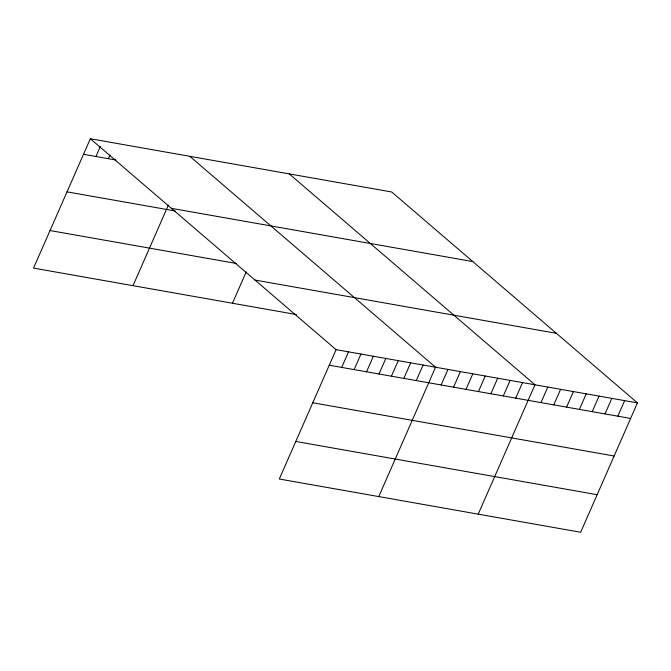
<?xml version="1.0" encoding="UTF-8"?>
<svg xmlns="http://www.w3.org/2000/svg" width="671" height="671" viewBox="0 0 671 671"><rect width="100%" height="100%" fill="white"/><g stroke="black" fill="none" stroke-linecap="round" stroke-linejoin="round"><path stroke-width="1.01" d="M90.333 138.746L336.087 349.658L279.304 479.019L580.667 532.254L637.45 402.894L391.696 191.981L90.333 138.746L33.55 268.106L296.49 314.556M95.945 156.494L100.356 146.429M108.375 158.691L109.977 155.026M133.001 285.678L168.438 204.949M232.451 303.242L246.19 271.948M341.69 367.406L348.517 351.856M354.129 369.604L360.948 354.053M366.559 371.793L373.386 356.242M378.989 373.99L385.817 358.44M391.419 376.188L398.247 360.637M403.85 378.385L410.677 362.835M416.28 380.583L423.107 365.032M378.754 496.59L435.538 367.222L189.784 156.309M441.141 384.969L447.968 369.419M453.571 387.167L460.398 371.617M466.001 389.365L472.829 373.814M478.44 391.562L485.259 376.012M490.87 393.76L497.697 378.201M503.3 395.949L510.128 380.398M515.731 398.146L522.558 382.596M478.205 514.154L534.988 384.793L289.235 173.881M540.969 402.608L547.796 387.058M553.776 404.865L560.604 389.314M566.584 407.129L573.411 391.579M579.392 409.394L586.219 393.843M592.199 411.659L599.027 396.108M605.007 413.915L611.835 398.364M617.815 416.179L624.642 400.629M83.506 154.296L116.024 160.042M171.432 208.346L472.795 261.581M67.025 191.856L175.081 210.946M50.04 230.547L236.502 263.493M254.988 280.059L556.351 333.294M336.087 349.658L637.45 402.894M329.26 365.209L630.623 418.444M312.778 402.768L614.133 456.003M295.794 441.459L597.148 494.695"/></g></svg>
